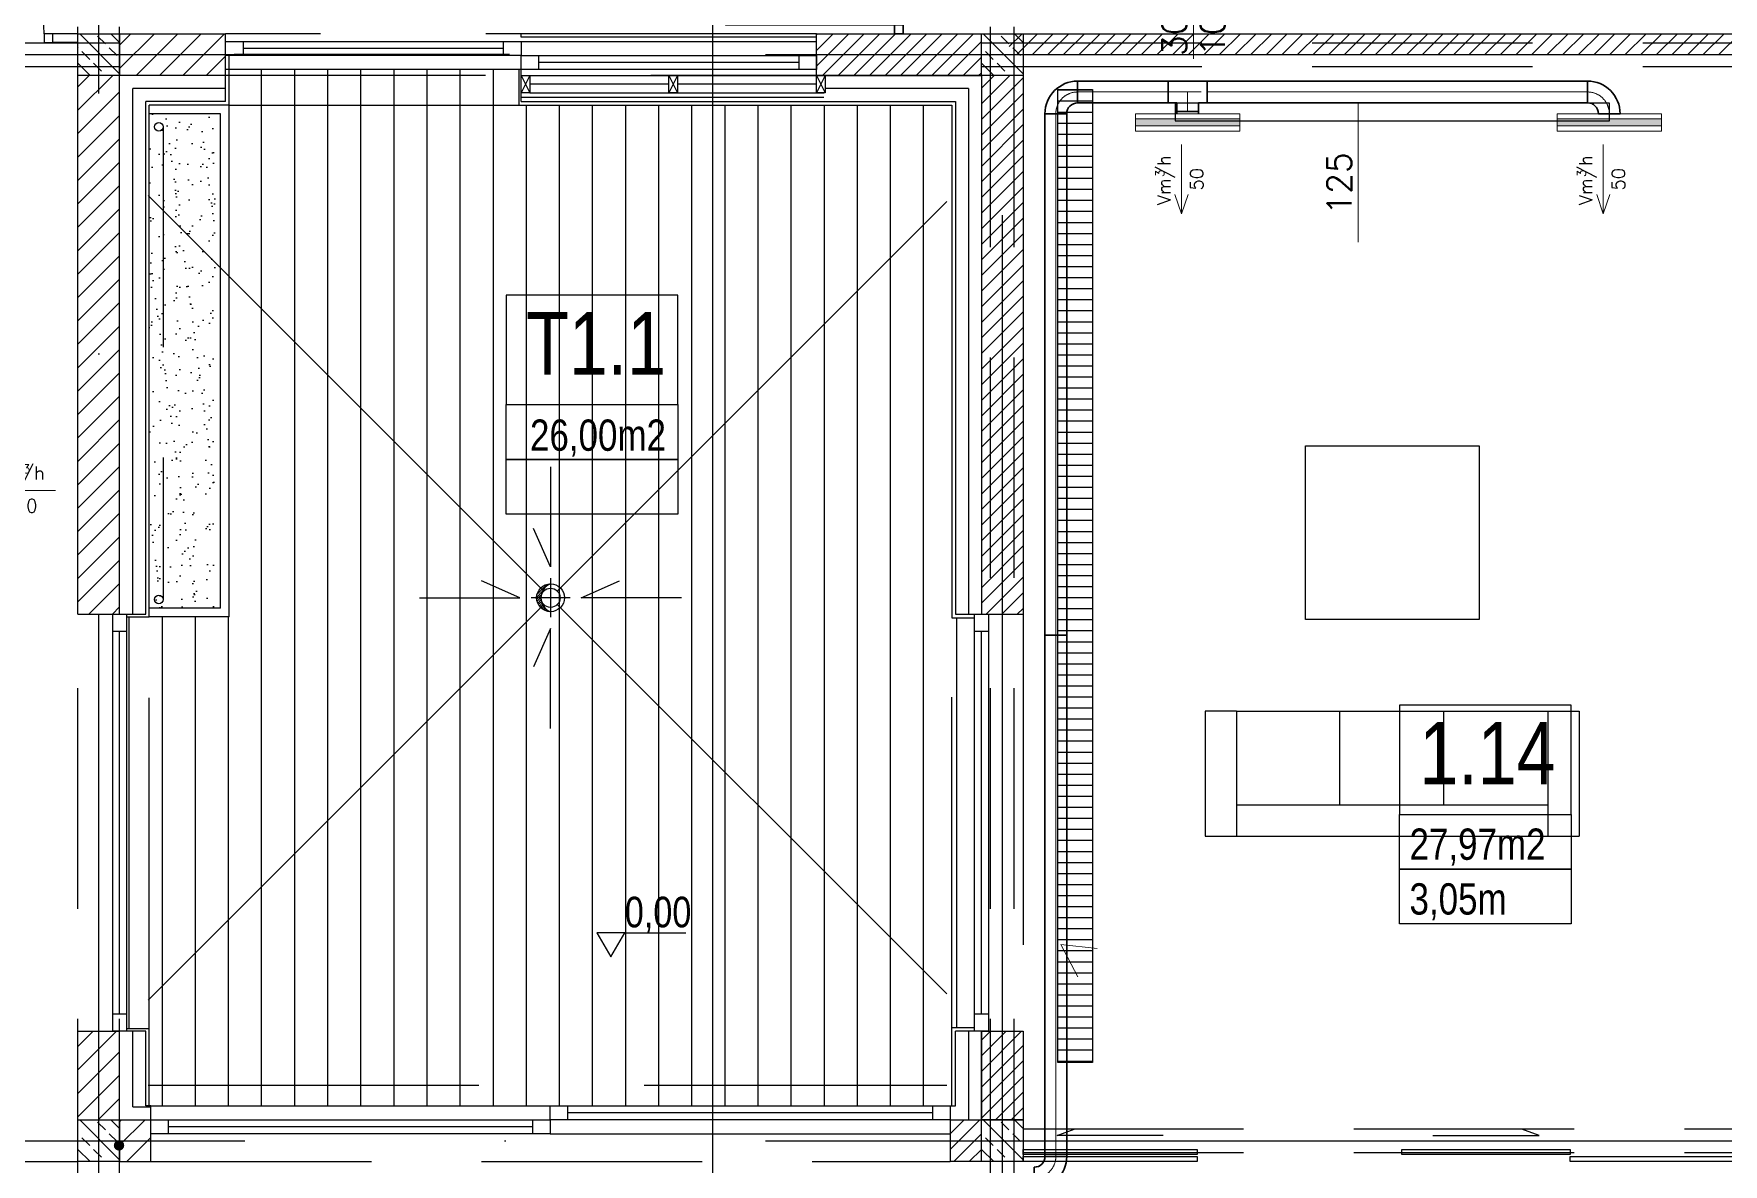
# Model space of a CAD drawing. Header units: millimetres. Extents: x -135140 to 267856, y -70704 to 149933.
# Drawn here: x -45393 to -35670, y -8945 to -2440 of the extents above; entities that cross this region are included whole.
import ezdxf
from ezdxf.enums import TextEntityAlignment as Align

# ---------------------------------------------------------------- set-up
doc = ezdxf.new("R2010")
doc.units = ezdxf.units.MM
doc.header["$LTSCALE"] = 99.9
for name, pattern in [('0707_PB_080619_gn_xref$0$ACAD_ISO10W100', [18, 12, -3, 0, -3]), ('ACAD_ISO03W100', [30, 12, -18]), ('ACAD_ISO10W100', [18, 12, -3, 0, -3]), ('AUDIT_D_080509132939-0', [0]), ('DASHDOT', [25.4, 12.7, -6.35, 0, -6.35]), ('DASHED', [0.75, 0.5, -0.25]), ('HIDDEN', [9.525, 6.35, -3.175]), ('HIDDENX2', [19.05, 12.7, -6.35])]:
    doc.linetypes.add(name, pattern=pattern)
for name, color, linetype in [('+48_HACZE', 253, 'Continuous'), ('+48_IZOLACJE', 250, 'Continuous'), ('+48_KOTY', 250, 'Continuous'), ('+48_MEBLE', 251, 'Continuous'), ('+48_OPISY T', 251, 'Continuous'), ('+48_OPISY_POM', 250, 'Continuous'), ('+48_OSIE', 8, 'Continuous'), ('+48_PODCIAGI', 250, 'Continuous'), ('+48_PODCIĄG', 250, 'ACAD_ISO03W100'), ('+48_PRZEBICIA', 143, 'Continuous'), ('+48_SCIANY', 250, 'Continuous'), ('+48_SPUSTY', 150, 'Continuous'), ('+48_STOLARKA OKNA', 250, 'Continuous'), ('+48_STOLARKA_DRZWI', 250, 'Continuous'), ('+48_TARAS', 253, 'Continuous'), ('+48_WEŁNA', 252, 'Continuous'), ('+48_WIDOK', 250, 'Continuous'), ('+48_ŻELBET', 250, 'Continuous'), ('_przerywane', 8, 'DASHED'), ('ESI PROWADZĄCA', 3, 'Continuous')]:
    doc.layers.add(name, color=color, linetype=linetype)
for name, color, linetype, lineweight in [('2DH_SYM', 64, 'Continuous', 18), ('2DL_OBJ', 64, 'Continuous', 18), ('2DL_PRO_N1', 10, 'Continuous', 30), ('2DL_SYM', 64, 'Continuous', 18), ('CP_AXISAC', 7, 'DASHDOT', 0), ('x', 250, 'Continuous', 18)]:
    doc.layers.add(name, color=color, linetype=linetype, lineweight=lineweight)
doc.styles.add('CP_ATTR', font='ROMANS.SHX')
doc.styles.add('WRP_ARIAL', font='ARIAL.TTF', dxfattribs={"width": 0.8})
doc.linetypes.add('BATTING', pattern='A,0.00254,-2.54,[134,ltypeshp.shx,S=2.54,R=0,X=-2.54,Y=0],-5.08,[134,ltypeshp.shx,S=2.54,R=180,X=2.54,Y=0],-2.54', length=10.16254)
doc.linetypes.add('ZIGZAG', pattern='A,0.00254,-5.08,[131,ltypeshp.shx,S=5.08,R=0,X=-5.08,Y=0],-10.16,[131,ltypeshp.shx,S=5.08,R=180,X=5.08,Y=0],-5.08', length=20.32254)
pattern_1 = [(225, (-742073.9, -125572.43), (67.351921, -67.351921), [])]
pattern_2 = [(225, (-742073.9, -125572.43), (44.9012806, -44.9012806), [])]

# ---------------------------------------------------------------- blocks, each defined once
blk = doc.blocks.new('OPISY_POM_METKA')
at = {"layer": '+48_OPISY_POM', "ltscale": 5}
for points in [[(0, -70), (109.7, -70), (109.7, 0), (0, 0)], [(109.7, -105), (0, -105), (0, -70), (109.7, -70)]]:
    blk.add_lwpolyline(points, close=True, dxfattribs=at)
at = {"layer": '+48_OPISY_POM'}
blk.add_lwpolyline([(109.7, -140), (0, -140), (0, -105), (109.7, -105)], close=True, dxfattribs=at)
at = {"layer": '+48_OPISY_POM', "ltscale": 5, "style": 'WRP_ARIAL', "width": 0.8}
for tag, p, height in [('NRPOM', (25.8, -50.8), 40), ('POW', (6.4, -99), 20)]:
    blk.add_attdef(tag, p, '', height=height, dxfattribs=at)
at = {"layer": '+48_OPISY_POM', "style": 'WRP_ARIAL', "width": 0.8}
blk.add_attdef('H', (6.4, -134), '', height=20, dxfattribs=at)
blk = doc.blocks.new('drzwi')
at = {"layer": '+48_STOLARKA_DRZWI'}
for p, q in [((-2, 0), (-2, -70)), ((0, 0), (-2, 0)), ((0, 0), (0, -70)), ((-2, -70), (0, -70))]:
    blk.add_line(p, q, dxfattribs=at)
blk.add_arc((-2, 0), 70, 180, 270, dxfattribs=at)
blk = doc.blocks.new('drzwi100')
at = {"layer": '+48_STOLARKA_DRZWI'}
for points in [[(5, 110), (5, 105), (0, 105), (0, 110)], [(5, 5), (5, 0), (0, 0), (0, 5)]]:
    blk.add_lwpolyline(points, close=True, dxfattribs=at)
at = {"layer": '+48_STOLARKA_DRZWI', "extrusion": (0, 0, -1), "xscale": 1.388888888888687, "yscale": 1.388888888888687, "zscale": -1.388888888889107, "rotation": 270}
blk.add_blockref('drzwi', (-5, 5), dxfattribs=at)
blk = doc.blocks.new('DRZWI_90')
at = {"layer": '+48_STOLARKA_DRZWI'}
for points in [[(36405.46, 16749.33), (36405.46, 16744.33), (36410.46, 16744.33), (36410.46, 16749.33)], [(36405.46, 16654.33), (36405.46, 16649.33), (36410.46, 16649.33), (36410.46, 16654.33)]]:
    blk.add_lwpolyline(points, close=True, dxfattribs=at)
at = {"layer": '+48_STOLARKA_DRZWI', "xscale": 1.25, "yscale": 1.25, "zscale": 1.25, "rotation": 270}
blk.add_blockref('drzwi', (36405.46, 16654.33), dxfattribs=at)
blk = doc.blocks.new('CPHS_DS07')
blk.add_line((0, 0), (-1.55, 0))
at = {"style": 'CP_ATTR', "flags": 12}
for tag, p in [('EVAL_W_MM', (-1.058, 0.275)), ('EVAL_H_MM', (-1.058, -0.275))]:
    blk.add_attdef(tag, text='', height=0.35, dxfattribs=at).set_placement(p, align=Align.MIDDLE)
at = {"linetype": 'ByBlock', "style": 'CP_ATTR', "flags": 9}
blk.add_attdef('VAL', text='', height=0.00005, dxfattribs=at).set_placement((-1.142, 0.182), align=Align.MIDDLE_LEFT)
blk = doc.blocks.new('CPLS_465')
for q in [(-0.219, 0.094), (0.5, 0), (-0.219, -0.094)]:
    blk.add_line((-0.5, 0), q)
at = {"style": 'CP_ATTR'}
for s, height, p in [('Vm/h', 0.1875, (-0.37, 0.16)), ('3', 0.125, (0.031, 0.25))]:
    blk.add_text(s, height=height, dxfattribs=at).set_placement(p)
blk.add_attdef('VAL', text='', height=0.188, dxfattribs=at).set_placement((0, -0.219), align=Align.MIDDLE)
blk = doc.blocks.new('2CP_AC_ELBW_RO_D125_D125_R125_A90_E0_F0')
at = {"ltscale": 0.15}
for p, q in [((187.5, 125), (62.5, 125)), ((62.5, 125), (62.5, 125)), ((187.5, 125), (187.5, 125)), ((0, -62.5), (0, 62.5)), ((0, 62.5), (0, 62.5)), ((0, -62.5), (0, -62.5))]:
    blk.add_line(p, q, dxfattribs=at)
for radius in [187.5, 62.5]:
    blk.add_arc((0, 125), radius, 270, 0, dxfattribs=at)
at = {"layer": 'CP_AXISAC', "ltscale": 0.15}
for p, q in [((125, 125), (125, 125)), ((0, 0), (0, 0))]:
    blk.add_line(p, q, dxfattribs=at)
blk.add_arc((0, 125), 125, 270, 0, dxfattribs=at)
at = {"linetype": 'ByBlock', "ltscale": 0.15, "style": 'CP_ATTR', "flags": 9}
for tag in ['NAME', 'PRODUCER', 'PRODUCT-TYPE', 'ARTICLE', 'FLOW', 'OTHER']:
    blk.add_attdef(tag, (0, 0), '', height=0.0001, dxfattribs=at)
blk = doc.blocks.new('2CP_AC_PIPE_RO')
at = {"ltscale": 0.15}
for p, q in [((1, 0.5), (0, 0.5)), ((0, 0.5), (0, -0.5)), ((1, -0.5), (1, 0.5)), ((0, -0.5), (1, -0.5))]:
    blk.add_line(p, q, dxfattribs=at)
at = {"layer": 'CP_AXISAC', "ltscale": 0.15}
blk.add_line((0, 0), (1, 0), dxfattribs=at)
at = {"linetype": 'ByBlock', "ltscale": 0.15, "style": 'CP_ATTR', "flags": 9}
for tag in ['NAME', 'PRODUCER', 'PRODUCT-TYPE', 'ARTICLE', 'FLOW', 'OTHER']:
    blk.add_attdef(tag, (0, 0), '', height=0.0001, dxfattribs=at)
blk = doc.blocks.new('2CP_AC_TEE3_RO_D125_D125_L225_L113_A90')
at = {"ltscale": 0.15}
for p, q in [((50, 62.5), (50, 113)), ((50, 113), (175, 113)), ((175, 62.5), (175, 113)), ((0, -62.5), (0, 62.5)), ((0, 62.5), (50, 62.5)), ((225, 62.5), (175, 62.5)), ((225, -62.5), (225, 62.5)), ((0, -62.5), (225, -62.5))]:
    blk.add_line(p, q, dxfattribs=at)
at = {"layer": 'CP_AXISAC', "ltscale": 0.15}
for p, q in [((112.5, 113), (112.5, 0)), ((0, 0), (225, 0))]:
    blk.add_line(p, q, dxfattribs=at)
at = {"linetype": 'ByBlock', "ltscale": 0.15, "style": 'CP_ATTR', "flags": 9}
for tag in ['NAME', 'PRODUCER', 'PRODUCT-TYPE', 'ARTICLE', 'FLOW', 'OTHER']:
    blk.add_attdef(tag, (0, 0), '', height=0.0001, dxfattribs=at)
blk = doc.blocks.new('2DLAC019')
for p, q in [((-0.5, 0.2), (0.5, 0.2)), ((-0.5, -0.2), (0.5, -0.2))]:
    blk.add_line(p, q)
blk.add_lwpolyline([(-0.5, -0.5), (0.5, -0.5), (0.5, 0.5), (-0.5, 0.5)], close=True)
blk.add_solid([(-0.5, 0.2), (0.5, 0.2), (-0.5, -0.2), (0.5, -0.2)])
at = {"linetype": 'ByBlock', "style": 'CP_ATTR', "flags": 9}
for tag, p in [('NAME', (-0.092, -0.018)), ('NUMBER', (-0.092, -0.018)), ('GROUP', (-0.092, -0.018)), ('ARTICLE', (-0.092, -0.019)), ('CHARACTER', (-0.092, -0.019)), ('TEMPERATURE', (-0.092, -0.018)), ('FLOW', (-0.092, -0.018)), ('PRODUCT-TYPE', (-0.092, -0.019)), ('ORDER-NO', (-0.092, -0.019)), ('PRODUCER', (-0.092, -0.019)), ('PN', (-0.091, -0.018)), ('OTHER', (-0.091, -0.018)), ('DN', (-0.091, -0.019)), ('POWER', (-0.091, -0.019)), ('VOLTAGE', (-0.091, -0.019))]:
    blk.add_attdef(tag, text='', height=0.00005, dxfattribs=at).set_placement(p, align=Align.MIDDLE_LEFT)
blk = doc.blocks.new('CPHS_DS09')
blk.add_line((0, 0), (-2, 0))
at = {"style": 'CP_ATTR', "flags": 14}
blk.add_attdef('FI', text='', height=0.35, dxfattribs=at).set_placement((-1.807, 0.275), align=Align.MIDDLE)
at = {"style": 'CP_ATTR', "flags": 12}
blk.add_attdef('EVAL_W_MM', text='', height=0.35, dxfattribs=at).set_placement((-1.604, 0.275), align=Align.MIDDLE_LEFT)
at = {"linetype": 'ByBlock', "style": 'CP_ATTR', "flags": 9}
blk.add_attdef('VAL', text='', height=0.00005, dxfattribs=at).set_placement((-1.342, 0.182), align=Align.MIDDLE_LEFT)

msp = doc.modelspace()

# ---------------------------------------------------------------- hatches: boundary and pattern name
at = {"layer": '+48_HACZE', "linetype": 'AUDIT_D_080509132939-0'}
h = msp.add_hatch(dxfattribs=at)
h.set_pattern_fill('ANSI33', color=256, scale=20, angle=90, style=0)
h.set_pattern_definition([(135, (-742073.9, -125572.43), (-89.802561, -89.802561), []), (135, (-742073.9, -125482.62), (-89.802561, -89.802561), [63.5, -31.75])])
h.paths.add_polyline_path([(-45139.1, -2440.3), (-44899.1, -2440.3), (-44899.1, -2680.3), (-45139.1, -2680.3)])
at = {"layer": '+48_HACZE'}
h = msp.add_hatch(dxfattribs=at)
h.set_pattern_fill('ANSI31', color=256, scale=30, angle=180, style=0)
h.set_pattern_definition(pattern_1)
h.paths.add_polyline_path([(-44899.1, -2680.3), (-44289.1, -2680.3), (-44289.1, -2560.3), (-44899.1, -2560.3)])
h.paths.add_polyline_path([(-44899.1, -2440.3), (-44899.1, -2560.3), (-44289.1, -2560.3), (-44289.1, -2440.3)])
h = msp.add_hatch(dxfattribs=at)
h.set_pattern_fill('ANSI31', color=256, scale=20, angle=180, style=0)
h.set_pattern_definition(pattern_2)
h.paths.add_polyline_path([(-39939.1, -2440.3), (-40889.1, -2440.3), (-40889.1, -2560.3), (-39939.1, -2560.3)])
h.paths.add_polyline_path([(-39939.1, -2560.3), (-40889.1, -2560.3), (-40889.1, -2565.3), (-40889.1, -2565.3), (-40889.1, -2645.3), (-40889.1, -2645.3), (-40889.1, -2645.3), (-40889.1, -2680.3), (-40889.1, -2680.3), (-39939.1, -2680.3)])
at = {"layer": '+48_HACZE', "linetype": 'AUDIT_D_080509132939-0'}
h = msp.add_hatch(dxfattribs=at)
h.set_pattern_fill('ANSI33', color=256, scale=20, angle=90, style=0)
h.set_pattern_definition([(135, (-736873.9, -125572.43), (-89.802561, -89.802561), []), (135, (-736873.9, -125482.62), (-89.802561, -89.802561), [63.5, -31.75])])
h.paths.add_polyline_path([(-39939.1, -2440.3), (-39699.1, -2440.3), (-39699.1, -2680.3), (-39939.1, -2680.3)])
at = {"layer": '+48_HACZE'}
h = msp.add_hatch(dxfattribs=at)
h.set_pattern_fill('ANSI31', color=256, scale=20, angle=180, style=0)
h.set_pattern_definition([(225, (-742153.9, -125572.43), (44.9012806, -44.9012806), [])])
h.paths.add_polyline_path([(-39779.1, -2560.3), (-35419.1, -2560.3), (-35419.1, -2440.3), (-39779.1, -2440.3)])
h = msp.add_hatch(dxfattribs=at)
h.set_pattern_fill('ANSI31', color=256, scale=30, angle=180, style=0)
h.set_pattern_definition(pattern_1)
h.paths.add_polyline_path([(-44899.1, -8180.3), (-45019.1, -8180.3), (-45019.1, -8690.3), (-44899.1, -8690.3)])
h.paths.add_polyline_path([(-45019.1, -8180.3), (-45139.1, -8180.3), (-45139.1, -8690.3), (-45019.1, -8690.3)])
h.paths.add_polyline_path([(-45019.1, -5780.3), (-44899.1, -5780.3), (-44899.1, -2680.3), (-45019.1, -2680.3)])
h.paths.add_polyline_path([(-45139.1, -5780.3), (-45019.1, -5780.3), (-45019.1, -2680.3), (-45139.1, -2680.3)])
h = msp.add_hatch(dxfattribs=at)
h.set_pattern_fill('ANSI31', color=256, scale=20, angle=180, style=0)
h.set_pattern_definition(pattern_2)
h.paths.add_polyline_path([(-39939.1, -5780.3), (-39819.1, -5780.3), (-39819.1, -2680.3), (-39939.1, -2680.3)])
h.paths.add_polyline_path([(-39819.1, -5780.3), (-39699.1, -5780.3), (-39699.1, -2680.3), (-39819.1, -2680.3)])
at = {"layer": '+48_HACZE', "linetype": 'Continuous'}
h = msp.add_hatch(dxfattribs=at)
h.set_pattern_fill('AR-SAND', color=256, scale=3, angle=90)
h.set_pattern_definition([(127.5, (-53494.07, 71877.87), (-146.82397, -4.8001), [0, -115.824, 0, -129.54, 0, -123.825]), (97.5, (-53494.07, 71877.87), (-215.04753, 134.857), [0, -62.484, 0, -104.394, 0, -40.005]), (57.5, (-53494.07, 71784.14), (-0.43116, 237.29771), [0, -38.1, 0, -137.16, 0, -179.07]), (47.5, (-53494.07, 71784.14), (-66.8788, 229.06694), [0, -19.05, 0, -89.916, 0, -102.87])])
edge = h.paths.add_edge_path(flags=0)
edge.add_arc((-44534.1, -5685.3), 55, 0, 180)
edge.add_arc((-44534.1, -5685.3), 55, 180, 360)
h.paths.add_polyline_path([(-44349.1, -2895.3), (-44729.1, -2895.3), (-44729.1, -5745.3), (-44349.1, -5745.3)])
at = {"layer": '+48_HACZE'}
h = msp.add_hatch(dxfattribs=at)
h.set_pattern_fill('ANSI31', color=256, scale=20, angle=180, style=0)
h.set_pattern_definition(pattern_2)
h.paths.add_polyline_path([(-39939.1, -8180.3), (-39699.1, -8180.3), (-39699.1, -8690.3), (-39939.1, -8690.3)])
at = {"layer": '+48_HACZE', "linetype": 'AUDIT_D_080509132939-0'}
h = msp.add_hatch(dxfattribs=at)
h.set_pattern_fill('ANSI33', color=256, scale=20, angle=90, style=0)
h.set_pattern_definition([(135, (-742073.9, -131822.43), (-89.802561, -89.802561), []), (135, (-742073.9, -131732.62), (-89.802561, -89.802561), [63.5, -31.75])])
h.paths.add_polyline_path([(-45139.1, -8690.3), (-44899.1, -8690.3), (-44899.1, -8930.3), (-45139.1, -8930.3)])
at = {"layer": '+48_HACZE'}
h = msp.add_hatch(dxfattribs=at)
h.set_pattern_fill('ANSI31', color=256, scale=30, angle=180, style=0)
h.set_pattern_definition(pattern_1)
h.paths.add_polyline_path([(-44899.1, -8690.3), (-44719.1, -8690.3), (-44719.1, -8930.3), (-44899.1, -8930.3)])
h = msp.add_hatch(dxfattribs=at)
h.set_pattern_fill('ANSI31', color=256, scale=20, angle=180, style=0)
h.set_pattern_definition(pattern_2)
h.paths.add_polyline_path([(-40119.1, -8690.3), (-39939.1, -8690.3), (-39939.1, -8930.3), (-40119.1, -8930.3)])
at = {"layer": '+48_HACZE', "linetype": 'AUDIT_D_080509132939-0'}
h = msp.add_hatch(dxfattribs=at)
h.set_pattern_fill('ANSI33', color=256, scale=20, angle=90, style=0)
h.set_pattern_definition([(135, (-736873.9, -131822.43), (-89.802561, -89.802561), []), (135, (-736873.9, -131732.62), (-89.802561, -89.802561), [63.5, -31.75])])
h.paths.add_polyline_path([(-39939.1, -8690.3), (-39699.1, -8690.3), (-39699.1, -8930.3), (-39939.1, -8930.3)])
at = {"layer": '+48_MEBLE'}
h = msp.add_hatch(dxfattribs=at)
h.set_pattern_fill('ANSI31', color=256, scale=20, angle=135, style=0)
h.set_pattern_definition([(180, (-742073.9, -125572.43), (-8e-14, -63.5), [])])
h.paths.add_polyline_path([(-39499.1, -2760.3), (-39299.1, -2760.3), (-39299.1, -8360.3), (-39499.1, -8360.3)])
at = {"layer": '+48_OPISY T'}
h = msp.add_hatch(color=256, dxfattribs=at)
edge = h.paths.add_edge_path()
edge.add_arc((-44902.8, -8837), 30, 0, 360)
at = {"layer": '+48_PRZEBICIA', "linetype": 'Continuous'}
h = msp.add_hatch(dxfattribs=at)
h.set_pattern_fill('ANSI31', color=256, scale=3, style=0)
h.set_pattern_definition([(45, (-649407.045, -131966.083), (-6.73519209, 6.73519209), [])])
edge = h.paths.add_edge_path()
edge.add_arc((-42419.1, -5685.8), 80, 90.00002, 270.00001)
edge.add_arc((-42388.4, -5685.8), 85.7, 110.98298, 249.01705, ccw=False)
at = {"layer": '+48_TARAS'}
h = msp.add_hatch(dxfattribs=at)
h.set_pattern_fill('LINE', color=256, scale=60, angle=90, style=0)
h.set_pattern_definition([(90, (-742073.9, -125572.43), (-190.5, 1e-14), [])])
h.paths.add_polyline_path([(-44269.1, -2645.3), (-42599.1, -2645.3), (-42599.1, -2850.3), (-40109.1, -2850.3), (-40109.1, -5800.3), (-39979.1, -5800.3), (-39979.1, -8160.3), (-40109.1, -8160.3), (-40109.1, -8610.3), (-44729.1, -8610.3), (-44729.1, -8165.3), (-44859.1, -8165.3), (-44859.1, -5795.3), (-44269.1, -5795.3)])

# ---------------------------------------------------------------- linework, layer by layer
at = {"layer": '+48_HACZE', "ltscale": 0.1}
msp.add_lwpolyline([(-42539.1, -2780.3), (-40846.7, -2780.3)], dxfattribs=at)
at = {"layer": '+48_IZOLACJE'}
for p, q in [((-44289.1, -2830.3), (-44289.1, -2680.3)), ((-44289.1, -2830.3), (-44749.1, -2830.3)), ((-44749.1, -5780.3), (-44749.1, -2830.3)), ((-40089.1, -2830.3), (-40089.1, -5780.3)), ((-44899.1, -5780.3), (-44749.1, -5780.3)), ((-40089.1, -5780.3), (-39979.1, -5780.3)), ((-44749.1, -8180.3), (-44899.1, -8180.3)), ((-44749.1, -8610.3), (-44749.1, -8180.3)), ((-40089.1, -8610.3), (-40089.1, -8180.3)), ((-39979.1, -8180.3), (-40089.1, -8180.3)), ((-44749.1, -8540.3), (-44749.1, -8540.3))]:
    msp.add_line(p, q, dxfattribs=at)
for points in [[(-42589.1, -2830.3), (-42589.1, -2645.3)], [(-42589.1, -2830.3), (-40089.1, -2830.3)], [(-44719.1, -8610.3), (-44749.1, -8610.3)], [(-40119.1, -8610.3), (-40089.1, -8610.3)]]:
    msp.add_lwpolyline(points, dxfattribs=at)
at = {"layer": '+48_KOTY', "ltscale": 5}
msp.add_line((-41992.4, -7613.5), (-41640.4, -7613.5), dxfattribs=at)
msp.add_lwpolyline([(-42072.5, -7752.2), (-41992.4, -7613.5), (-42152.5, -7613.5)], close=True, dxfattribs=at)
at = {"layer": '+48_MEBLE'}
for p, q in [((-42655.3, -2560.3), (-44239.1, -2560.3)), ((-42458, -5646.9), (-44734.1, -3370.8)), ((-42380.2, -5646.9), (-40139.1, -3405.8)), ((-42458, -5724.7), (-44734.1, -8000.8)), ((-42380.2, -5724.7), (-40139.1, -7965.8)), ((-38470.8, -6338.1), (-38650.8, -6338.1)), ((-38650.8, -6338.1), (-38650.8, -7058.1)), ((-38470.8, -6338.1), (-38470.8, -7058.1)), ((-38470.8, -6338.1), (-36679.1, -6338.1)), ((-37879.1, -6338.1), (-37879.1, -6878.1)), ((-37279.1, -6338.1), (-37279.1, -6878.1)), ((-36679.1, -6338.1), (-36499.1, -6338.1)), ((-36679.1, -6338.1), (-36679.1, -6878.1)), ((-36679.1, -6383.1), (-36679.1, -7013.1)), ((-36499.1, -6338.1), (-36499.1, -7058.1)), ((-38470.8, -6878.1), (-36679.1, -6878.1)), ((-36679.1, -6855.6), (-36679.1, -6945.6)), ((-38470.8, -6923.1), (-38470.8, -7013.1)), ((-36679.1, -6923.1), (-36679.1, -7058.1)), ((-38650.8, -7058.1), (-36679.1, -7058.1)), ((-36679.1, -7058.1), (-36499.1, -7058.1)), ((-44719.1, -8610.3), (-42421.6, -8610.3)), ((-42421.6, -8770.3), (-40119.1, -8770.3))]:
    msp.add_line(p, q, dxfattribs=at)
for points in [[(-42589, -2485.3), (-40889.1, -2485.3)], [(-42589.1, -2645.3), (-44289.1, -2645.3)]]:
    msp.add_lwpolyline(points, dxfattribs=at)
for points in [[(-38824.9, -2940.3), (-36324.9, -2940.3), (-36324.9, -2840.3), (-38824.9, -2840.3)], [(-37074.9, -5811.6), (-38074.9, -5811.6), (-38074.9, -4811.6), (-37074.9, -4811.6)]]:
    msp.add_lwpolyline(points, close=True, dxfattribs=at)
at = {"layer": '+48_OSIE', "linetype": 'ACAD_ISO10W100', "ltscale": 5}
for p, q in [((-45019.1, -20765.5), (-45019.1, 5506.2)), ((-39819.1, 5506.2), (-39819.1, -20765.5)), ((-59164.2, -2560.3), (-28211.1, -2560.3)), ((-59164.2, -8810.3), (-28211.1, -8810.3)), ((-59164.2, -8810.3), (-28211.1, -8810.3))]:
    msp.add_line(p, q, dxfattribs=at)
at = {"layer": '+48_PODCIAGI', "linetype": 'HIDDEN', "ltscale": 3}
for points in [[(-40889.1, -2440.3), (-44289.1, -2440.3)], [(-39939.1, -2680.3), (-44289.1, -2680.3)]]:
    msp.add_lwpolyline(points, dxfattribs=at)
at = {"layer": '+48_PODCIĄG', "linetype": 'HIDDEN', "ltscale": 2}
for p, q in [((-45139.1, -16990.3), (-45139.1, 3439.7)), ((-44899.1, -16990.3), (-44899.1, 3439.7)), ((-39887.6, -16990.3), (-39887.6, 3439.7)), ((-39750.6, -16990.3), (-39750.6, 3439.7)), ((-53739, -2491.8), (-44899.1, -2491.8)), ((-39939.1, -2491.8), (-29299.2, -2491.8)), ((-53739, -2628.8), (-44899.1, -2628.8)), ((-39939.1, -2628.8), (-29299.2, -2628.8)), ((-39699.1, -8741.8), (-29299.2, -8741.8)), ((-44719.1, -8930.3), (-40119.1, -8930.3)), ((-39699.1, -8878.8), (-29299.2, -8878.8))]:
    msp.add_line(p, q, dxfattribs=at)
at = {"layer": '+48_PRZEBICIA', "linetype": '0707_PB_080619_gn_xref$0$ACAD_ISO10W100', "ltscale": 0.5}
for p, q in [((-42419.1, -5573.8), (-42419.1, -5797.8)), ((-42307.1, -5685.8), (-42531.1, -5685.8))]:
    msp.add_line(p, q, dxfattribs=at)
at = {"layer": '+48_PRZEBICIA', "linetype": 'Continuous'}
msp.add_circle((-42419.1, -5685.8), 80, dxfattribs=at)
msp.add_arc((-42388.4, -5685.8), 85.7, 110.98295, 249.01705, dxfattribs=at)
at = {"layer": '+48_SCIANY', "ltscale": 3}
for p, q in [((-45139.1, -2440.3), (-44289.1, -2440.3)), ((-45139.1, -5780.3), (-45139.1, -2440.3)), ((-44289.1, -2680.3), (-44289.1, -2440.3)), ((-44289.1, -2680.3), (-44899.1, -2680.3)), ((-44899.1, -5780.3), (-44899.1, -2680.3)), ((-39939.1, -2680.3), (-39939.1, -5780.3)), ((-39699.1, -2680.3), (-39699.1, -5780.3)), ((-39939.1, -5780.3), (-39699.1, -5780.3)), ((-45139.1, -8930.3), (-45139.1, -8180.3)), ((-44899.1, -8690.3), (-44899.1, -8180.3)), ((-39939.1, -8180.3), (-39939.1, -8690.3)), ((-39699.1, -8180.3), (-39699.1, -8690.3)), ((-44719.1, -8930.3), (-44719.1, -8690.3)), ((-40119.1, -8690.3), (-40119.1, -8930.3)), ((-44899.1, -8930.3), (-44719.1, -8930.3)), ((-39939.1, -8930.3), (-40119.1, -8930.3))]:
    msp.add_line(p, q, dxfattribs=at)
at = {"layer": '+48_SCIANY', "ltscale": 0.3}
for p, q in [((-39699.1, -2440.3), (-35339.1, -2440.3)), ((-39699.1, -2560.3), (-35339.1, -2560.3)), ((-39939.1, -8180.3), (-39699.1, -8180.3)), ((-44899.1, -8690.3), (-44719.1, -8690.3))]:
    msp.add_line(p, q, dxfattribs=at)
at = {"layer": '+48_SCIANY'}
msp.add_line((-40119.1, -8690.3), (-39939.1, -8690.3), dxfattribs=at)
at = {"layer": '+48_SCIANY', "ltscale": 3}
for points in [[(-40889.1, -2680.3), (-40889.1, -2440.3)], [(-40889.1, -2440.3), (-39939.1, -2440.3)], [(-40889.1, -2680.3), (-39939.3, -2680.3)], [(-45139.1, -5780.3), (-44899.1, -5780.3)], [(-45139.1, -8180.3), (-44899.1, -8180.3)]]:
    msp.add_lwpolyline(points, dxfattribs=at)
at = {"layer": '+48_SCIANY', "ltscale": 0.3}
msp.add_lwpolyline([(-39939.1, -8180.3), (-39699.1, -8180.3), (-39699.1, -8690.3), (-39939.1, -8690.3)], close=True, dxfattribs=at)
at = {"layer": '+48_SPUSTY'}
msp.add_circle((-42419.1, -5685.8), 55, dxfattribs=at)
at = {"layer": '+48_STOLARKA OKNA'}
for points in [[(-44289.1, -2485.3), (-42589.1, -2485.3), (-42589.1, -2565.3), (-44289.1, -2565.3)], [(-44289.1, -2485.3), (-44189.1, -2485.3), (-44189.1, -2565.3), (-44289.1, -2565.3)], [(-42689.1, -2485.3), (-42589.1, -2485.3), (-42589.1, -2565.3), (-42689.1, -2565.3)], [(-42589.1, -2565.3), (-42489.1, -2565.3), (-42489.1, -2645.3), (-42589.1, -2645.3)], [(-42589.1, -2565.3), (-40889.1, -2565.3), (-40889.1, -2645.3), (-42589.1, -2645.3)], [(-40989.1, -2565.3), (-40889.1, -2565.3), (-40889.1, -2645.3), (-40989.1, -2645.3)], [(-44859.1, -5780.3), (-44859.1, -8180.3), (-44939.1, -8180.3), (-44939.1, -5780.3)], [(-44859.1, -5780.3), (-44859.1, -5880.3), (-44939.1, -5880.3), (-44939.1, -5780.3)], [(-39899.1, -5780.3), (-39899.1, -8180.3), (-39979.1, -8180.3), (-39979.1, -5780.3)], [(-39899.1, -5780.3), (-39899.1, -5880.3), (-39979.1, -5880.3), (-39979.1, -5780.3)], [(-44859.1, -8080.3), (-44859.1, -8180.3), (-44939.1, -8180.3), (-44939.1, -8080.3)], [(-39899.1, -8080.3), (-39899.1, -8180.3), (-39979.1, -8180.3), (-39979.1, -8080.3)], [(-42421.6, -8610.3), (-40119.1, -8610.3), (-40119.1, -8690.3), (-42421.6, -8690.3)], [(-42421.6, -8610.3), (-42321.6, -8610.3), (-42321.6, -8690.3), (-42421.6, -8690.3)], [(-40219.1, -8610.3), (-40119.1, -8610.3), (-40119.1, -8690.3), (-40219.1, -8690.3)], [(-44719.1, -8690.3), (-42421.6, -8690.3), (-42421.6, -8770.3), (-44719.1, -8770.3)], [(-44719.1, -8690.3), (-44619.1, -8690.3), (-44619.1, -8770.3), (-44719.1, -8770.3)], [(-42521.6, -8690.3), (-42421.6, -8690.3), (-42421.6, -8770.3), (-42521.6, -8770.3)]]:
    msp.add_lwpolyline(points, close=True, dxfattribs=at)
for points in [[(-42689.1, -2525.3), (-44189.1, -2525.3)], [(-40989.1, -2605.3), (-42489.1, -2605.3)], [(-44899.1, -8080.3), (-44899.1, -5880.3)], [(-39939.1, -8080.3), (-39939.1, -5880.3)], [(-40219.1, -8650.3), (-42321.6, -8650.3)], [(-42521.6, -8730.3), (-44619.1, -8730.3)]]:
    msp.add_lwpolyline(points, dxfattribs=at)
at = {"layer": '+48_STOLARKA_DRZWI'}
for points in [[(-45139.1, -2440.3), (-45284.1, -2440.3)], [(-45284.1, -2490.3), (-45284.1, -2440.3)], [(-45139.1, -2490.3), (-45284.1, -2490.3)], [(-38893.1, -8780.3), (-39503.8, -8780.3), (-39405.8, -8744.3)], [(-37340.7, -8780.3), (-36729.9, -8780.3), (-36828, -8744.3)]]:
    msp.add_lwpolyline(points, dxfattribs=at)
for points in [[(-39699.1, -8860.3), (-38697.8, -8860.3), (-38697.8, -8890.3), (-39699.1, -8890.3)], [(-39699.1, -8900.3), (-38697.8, -8900.3), (-38697.8, -8930.3), (-39699.1, -8930.3)], [(-37519.1, -8860.3), (-36551.6, -8860.3), (-36551.6, -8890.3), (-37519.1, -8890.3)], [(-36551.6, -8900.3), (-35584.1, -8900.3), (-35584.1, -8930.3), (-36551.6, -8930.3)]]:
    msp.add_lwpolyline(points, close=True, dxfattribs=at)
at = {"layer": '+48_TARAS'}
for centre in [(-44674.1, -2975.3), (-44674.1, -5695.3)]:
    msp.add_circle(centre, 25, dxfattribs=at)
at = {"layer": '+48_WEŁNA', "linetype": 'BATTING', "ltscale": 0.7}
for p, q in [((-44289.1, -2755.3), (-44824.1, -2755.3)), ((-44824.1, -8615.3), (-44824.1, -8180.3)), ((-40014.1, -8180.3), (-40014.1, -8690.3)), ((-44824.1, -8615.3), (-44719.1, -8615.3))]:
    msp.add_line(p, q, dxfattribs=at)
at = {"layer": '+48_WEŁNA', "linetype": 'BATTING', "ltscale": 0.07}
for p, q in [((-44824.1, -5780.3), (-44824.1, -2755.3)), ((-40014.1, -2755.3), (-40014.1, -5780.3))]:
    msp.add_line(p, q, dxfattribs=at)
at = {"layer": '+48_WEŁNA', "linetype": 'ZIGZAG', "ltscale": 0.45}
msp.add_lwpolyline([(-42589.1, -2805.3), (-40846.7, -2805.3)], dxfattribs=at)
at = {"layer": '+48_WEŁNA', "linetype": 'BATTING', "ltscale": 0.048}
for points in [[(-41739.1, -2730.3), (-42539.1, -2730.3)], [(-40889.1, -2730.3), (-41689.1, -2730.3)]]:
    msp.add_lwpolyline(points, dxfattribs=at)
at = {"layer": '+48_WEŁNA', "linetype": 'BATTING', "ltscale": 0.07}
msp.add_lwpolyline([(-40014.1, -2755.3), (-40839.1, -2755.3)], dxfattribs=at)
at = {"layer": '+48_WIDOK'}
for p, q in [((-44269.1, -2850.3), (-44269.1, -2565.3)), ((-42539.1, -2680.3), (-42589.1, -2780.3)), ((-42589.1, -2680.3), (-42539.1, -2780.3)), ((-42589.1, -2680.3), (-40889.1, -2680.3)), ((-41689.1, -2680.3), (-41739.1, -2780.3)), ((-41739.1, -2680.3), (-41689.1, -2780.3)), ((-40839.1, -2680.3), (-40889.1, -2780.3)), ((-40889.1, -2680.3), (-40839.1, -2780.3)), ((-44729.1, -5795.3), (-44729.1, -2850.3)), ((-40109.1, -2850.3), (-40109.1, -5800.3)), ((-44859.1, -5795.3), (-44729.1, -5795.3)), ((-40109.1, -5800.3), (-39979.1, -5800.3)), ((-44729.1, -8610.3), (-44729.1, -8165.3)), ((-39979.1, -8160.3), (-40109.1, -8160.3)), ((-40109.1, -8610.3), (-40109.1, -8160.3)), ((-44734.1, -8490.3), (-44729.1, -8490.3))]:
    msp.add_line(p, q, dxfattribs=at)
at = {"layer": '+48_WIDOK', "linetype": 'HIDDEN', "ltscale": 3}
for p, q in [((-39699.1, -5780.3), (-39699.1, -8180.3)), ((-44734.1, -8490.3), (-40139.1, -8490.3)), ((-46629.1, -8930.3), (-45139.1, -8930.3))]:
    msp.add_line(p, q, dxfattribs=at)
at = {"layer": '+48_WIDOK'}
for points in [[(-40889.1, -2440.3), (-42589.1, -2440.3)], [(-42589.1, -2460.3), (-42589.1, -2440.3)], [(-40889.1, -2460.3), (-42589.1, -2460.3)], [(-42599.1, -2850.3), (-42599.1, -2645.3)], [(-44269.1, -2850.3), (-44729.1, -2850.3)], [(-44319.1, -2900.3), (-44729.1, -2900.3)], [(-44319.1, -5745.3), (-44319.1, -2900.3)], [(-44269.1, -5795.3), (-44269.1, -2850.3)], [(-42599.1, -2850.3), (-40109.1, -2850.3)], [(-42419.1, -4931.7), (-42419.1, -5508.6), (-42517.3, -5287.7)], [(-43172.6, -5685.8), (-42595.7, -5685.8), (-42816.6, -5587.5)], [(-41665.5, -5685.8), (-42242.5, -5685.8), (-42021.5, -5587.5)], [(-44319.1, -5745.3), (-44729.1, -5745.3)], [(-44269.1, -5795.3), (-44729.1, -5795.3)], [(-42419.1, -6438.8), (-42419.1, -5861.9), (-42517.3, -6082.8)], [(-44734.1, -8165.3), (-44859.1, -8165.3)], [(-44719.1, -8690.3), (-44719.1, -8610.3)]]:
    msp.add_lwpolyline(points, dxfattribs=at)
for points in [[(-42539.1, -2680.3), (-42539.1, -2780.3), (-42589.1, -2780.3), (-42589.1, -2680.3)], [(-41689.1, -2680.3), (-41689.1, -2780.3), (-41739.1, -2780.3), (-41739.1, -2680.3)], [(-40839.1, -2680.3), (-40839.1, -2780.3), (-40889.1, -2780.3), (-40889.1, -2680.3)]]:
    msp.add_lwpolyline(points, close=True, dxfattribs=at)
at = {"layer": '+48_WIDOK', "ltscale": 0.3}
msp.add_lwpolyline([(-39499.1, -2760.3), (-39299.1, -2760.3), (-39299.1, -8360.3), (-39499.1, -8360.3)], close=True, dxfattribs=at)
at = {"layer": '+48_WIDOK', "linetype": 'HIDDEN', "ltscale": 3}
for points in [[(-44269.1, -2850.3), (-42599.1, -2850.3)], [(-44729.1, -8165.3), (-44729.1, -5795.3)], [(-40109.1, -8160.3), (-40109.1, -5800.3)]]:
    msp.add_lwpolyline(points, dxfattribs=at)
at = {"layer": '+48_ŻELBET', "linetype": 'Continuous'}
for points in [[(-45139.1, -2440.3), (-44899.1, -2440.3), (-44899.1, -2680.3), (-45139.1, -2680.3)], [(-39939.1, -2440.3), (-39699.1, -2440.3), (-39699.1, -2680.3), (-39939.1, -2680.3)], [(-45139.1, -8690.3), (-44899.1, -8690.3), (-44899.1, -8930.3), (-45139.1, -8930.3)], [(-39939.1, -8690.3), (-39699.1, -8690.3), (-39699.1, -8930.3), (-39939.1, -8930.3)]]:
    msp.add_lwpolyline(points, close=True, dxfattribs=at)
at = {"layer": '2DL_PRO_N1', "ltscale": 0.15}
for p, q in [((-38815.3, -2888), (-38815.3, -2899.8)), ((-38690.3, -2888), (-38690.3, -2900))]:
    msp.add_line(p, q, dxfattribs=at)
at = {"layer": '_przerywane', "linetype": 'HIDDENX2'}
msp.add_line((-44649.1, -2975.3), (-44649.1, -5695.3), dxfattribs=at)
at = {"layer": 'Defpoints', "ltscale": 0.15}
msp.add_line((-41485.1, -22587.1), (-41485.1, 7112.9), dxfattribs=at)
at = {"layer": 'ESI PROWADZĄCA', "ltscale": 0.15}
msp.add_lwpolyline([(-40439.1, -1340.3), (-40389.1, -1340.3), (-40389.1, -2440.3), (-40439.1, -2440.3)], close=True, dxfattribs=at)
at = {"layer": 'x'}
for points in [[(-39482.9, -7680), (-39272.2, -7704.1)], [(-39482.9, -7680), (-39384.1, -7866.7)]]:
    msp.add_lwpolyline(points, dxfattribs=at)

# ---------------------------------------------------------------- block references
at = {"layer": '+48_HACZE', "linetype": 'AUDIT_D_080509132939-0', "xscale": -10, "yscale": 10, "zscale": 10}
msp.add_blockref('drzwi100', (-40389.1, -2440.3), dxfattribs=at)
at = {"layer": '+48_OPISY_POM'}
ref = msp.add_blockref('OPISY_POM_METKA', (-42673.8, -3944.4), dxfattribs=dict(at, xscale=9, yscale=9, zscale=8.999999999994316))
ref.add_attrib('NRPOM', 'T1.1', (-42559.5, -4401.6), dxfattribs={"ltscale": 5, "height": 360, "style": 'WRP_ARIAL', "width": 0.8})
ref.add_attrib('POW', '26,00m2', (-42537.5, -4839.9), dxfattribs={"ltscale": 5, "height": 180, "style": 'WRP_ARIAL', "width": 0.8})
ref = msp.add_blockref('OPISY_POM_METKA', (-37532.6, -6302.8), dxfattribs=dict(at, xscale=9, yscale=9, zscale=8.999999999984084))
ref.add_attrib('H', '3,05m', (-37475.4, -7508.6), dxfattribs={"height": 180, "style": 'WRP_ARIAL', "width": 0.8})
ref.add_attrib('NRPOM', '1.14', (-37418.3, -6760), dxfattribs={"ltscale": 5, "height": 360, "style": 'WRP_ARIAL', "width": 0.8})
ref.add_attrib('POW', '27,97m2', (-37475.4, -7193.6), dxfattribs={"ltscale": 5, "height": 180, "style": 'WRP_ARIAL', "width": 0.8})
at = {"layer": '+48_STOLARKA_DRZWI', "xscale": 10, "yscale": 10, "zscale": 10, "rotation": 270}
msp.add_blockref('DRZWI_90', (-212777.4, 361614.3), dxfattribs=at)
at = {"layer": '2DH_SYM', "ltscale": 0.15, "xscale": 400, "yscale": 400, "zscale": 400, "rotation": 90}
msp.add_blockref('CPHS_DS07', (-38718.3, -1965.3), dxfattribs=at).add_auto_attribs({'EVAL_W_MM': '300', 'EVAL_H_MM': '100'})
at = {"layer": '2DH_SYM', "ltscale": 0.15}
ref = msp.add_blockref('CPHS_DS09', (-37770, -2840.3), dxfattribs=dict(at, xscale=400, yscale=400, zscale=400, rotation=90))
ref.add_attrib('EVAL_W_MM', '125', dxfattribs={"layer": '0', "height": 140, "rotation": 90, "style": 'CP_ATTR', "flags": 12}).set_placement((-37880, -3481.8), align=Align.MIDDLE_LEFT)
at = {"layer": '2DL_OBJ', "ltscale": 0.15, "xscale": 600, "yscale": 100, "zscale": 300}
for p in [(-38752.8, -2950), (-36325.7, -2950)]:
    msp.add_blockref('2DLAC019', p, dxfattribs=at)
at = {"layer": '2DL_PRO_N1', "ltscale": 0.15, "yscale": -1, "zscale": 125, "rotation": 90}
msp.add_blockref('2CP_AC_ELBW_RO_D125_D125_R125_A90_E0_F0', (-39510.9, -2900), dxfattribs=at)
at = {"layer": '2DL_PRO_N1', "ltscale": 0.15, "yscale": 125, "zscale": 125}
for p, xscale, rotation in [((-38865.3, -2775), 520.5745820133016, 180), ((-39510.9, -5900), 3000, 90), ((-39510.9, -8900), 3000, 90)]:
    msp.add_blockref('2CP_AC_PIPE_RO', p, dxfattribs=dict(at, xscale=xscale, rotation=rotation))
at = {"layer": '2DL_PRO_N1', "ltscale": 0.15, "yscale": -1, "zscale": 125}
for name, p in [('2CP_AC_TEE3_RO_D125_D125_L225_L113_A90', (-38865.3, -2775)), ('2CP_AC_ELBW_RO_D125_D125_R125_A90_E0_F0', (-36450.7, -2775))]:
    msp.add_blockref(name, p, dxfattribs=at)
at = {"layer": '2DL_PRO_N1', "ltscale": 0.15, "xscale": 2189.640836092876, "yscale": 125, "zscale": 125}
msp.add_blockref('2CP_AC_PIPE_RO', (-38640.3, -2775), dxfattribs=at)
at = {"layer": '2DL_PRO_N1', "ltscale": 0.15, "zscale": 125}
msp.add_blockref('2CP_AC_ELBW_RO_D125_D125_R125_A90_E0_F0', (-39635.9, -9025), dxfattribs=at)
at = {"layer": '2DL_SYM', "ltscale": 0.15, "xscale": 400, "yscale": 400, "zscale": 400, "rotation": 90}
for p in [(-38787.5, -3277.2), (-36360.4, -3277.2)]:
    msp.add_blockref('CPLS_465', p, dxfattribs=at).add_auto_attribs({'VAL': '50'})
at = {"layer": '2DL_SYM', "ltscale": 0.15, "xscale": 400, "yscale": 400, "zscale": 400}
msp.add_blockref('CPLS_465', (-45468.7, -5069), dxfattribs=at).add_auto_attribs({'VAL': '110'})

# ---------------------------------------------------------------- texts
at = {"layer": '+48_KOTY', "style": 'WRP_ARIAL', "width": 0.8}
msp.add_attdef('0,00', (-41991.6, -7582.1), '', height=176, dxfattribs=at)

doc.saveas('drawing.dxf')
